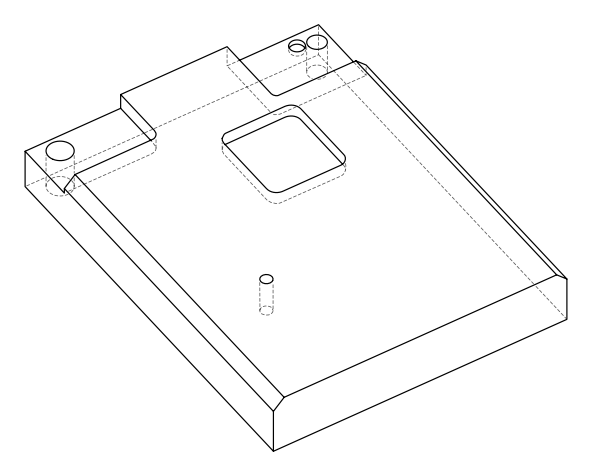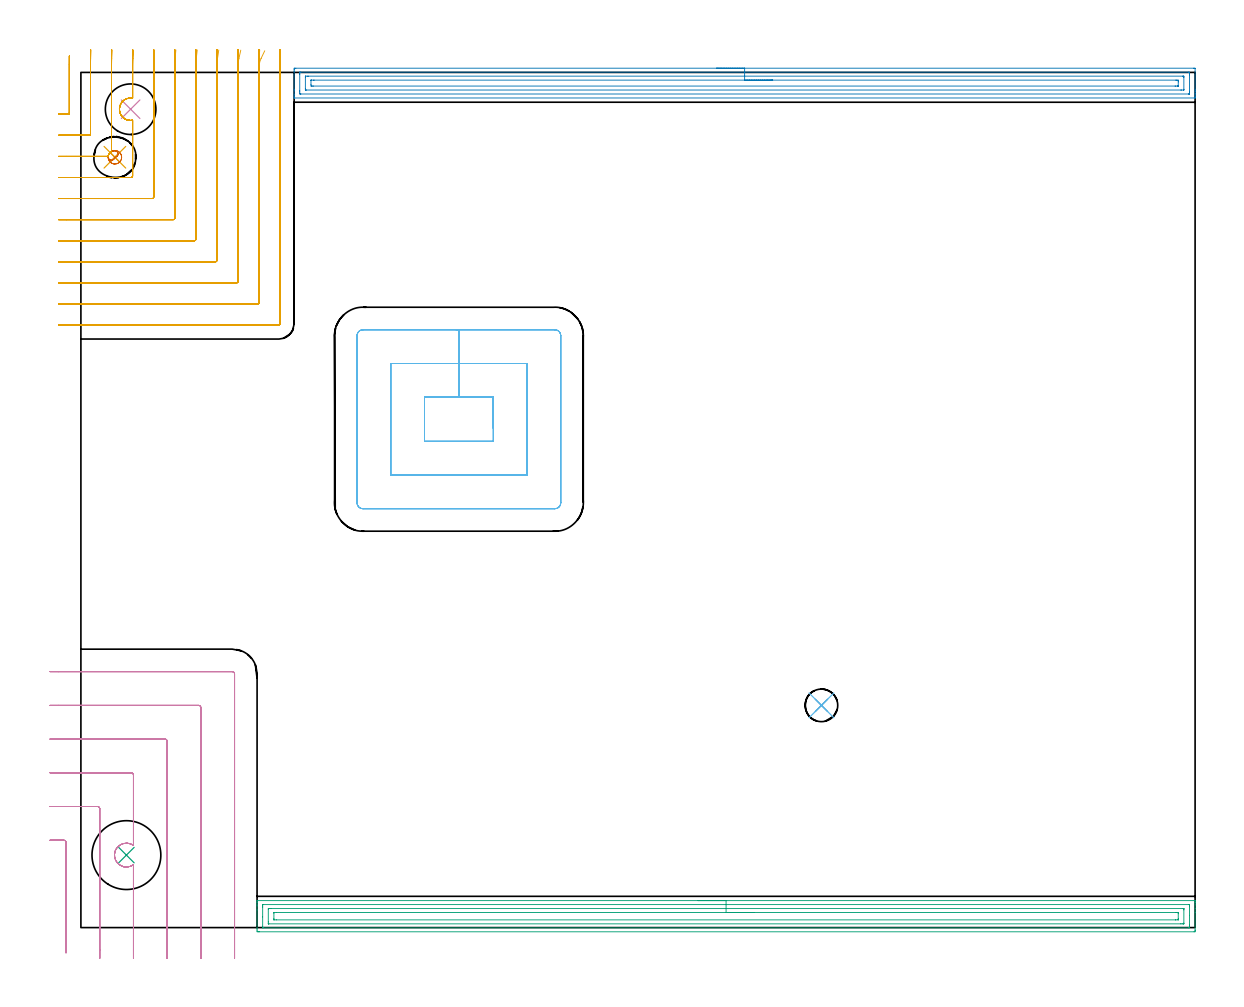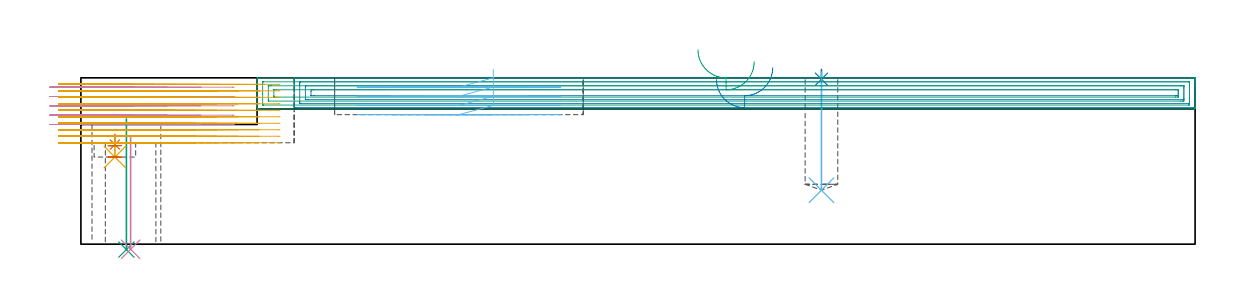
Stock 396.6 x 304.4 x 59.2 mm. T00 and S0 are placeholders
(PLAN: 12 operations, 9 tool changes, 59.4 min)
(1 SPOT_DRILL | STEP1POCKET | NXT0321_9005460120000 | 0.04 min | 2520 mm3)
(2 SPOT_DRILL_1 | STEP1POCKET_1 | NXT0321_9005460120000 | 0.03 min | 1 mm3)
(3 INDEXABLE_INSERT_DRILL_THROUGH_HOLE_FROM_SOLID | STEP1HOLE | NXT0302_020 | 0.19 min | 27880 mm3)
(4 INDEXABLE_INSERT_DRILL_THROUGH_HOLE_FROM_SOLID_1 | STEP1HOLE_1 | NXT0302_007 | 0.17 min | 15039 mm3)
(5 DRILL_BLIND_HOLE_INTO_CENTER | STEP1POCKET | NXT0301_128 | 0.03 min | 537 mm3)
(6 DRILL_BLIND_HOLE_INTO_CENTER_1 | STEP1POCKET_1 | NXT0301_087 | 0.17 min | 4064 mm3)
(7 MILL_ROUGH_BLIND_HOLE_CONTOUR | STEP1POCKET | NXT0201_013 | Spiral | 0.21 min | 1785 mm3)
(8 AREA_MILL | FG_CHAMFER_SURFACE | UGT0205_001 | 10.51 min | 18355 mm3)
(9 AREA_MILL_1 | FG_CHAMFER_SURFACE_1 | UGT0205_001 | 10.95 min | 20960 mm3)
(10 MILL_CORNER_NOTCH_RECTANGULAR | CORNER_NOTCH_RECTANGULAR | UGT0201_010 | Follow Part, ap 4, ae 75% | 7.26 min | 94669 mm3)
(11 MILL_CORNER_NOTCH_RECTANGULAR_1 | CORNER_NOTCH_RECTANGULAR_1 | NXT0201_013 | Follow Part, ap 2.5, ae 75% | 25.05 min | 156060 mm3)
(12 MILL_RECTANGULAR_POCKET | POCKET_RECTANGULAR_STRAIGHT | UGT0201_010 | Follow Part, ap 4, ae 75% | 4.81 min | 91279 mm3)
(TOOL NXT0321_9005460120000 | NC Spot Drill, 142deg, 12mm, Carbide, Uncoated | D12 PA142 FL30 Z2)
(TOOL NXT0302_020 | Index. Insert Drill 24.5mm [880-D2450L25-03] | D24.5 PA176 FL74 Z2)
(TOOL NXT0302_007 | Index. Insert Drill 18mm [880-D1800L25-05] | D18 PA176 FL90 Z2)
(TOOL NXT0301_128 | Carbide Drill 12mm [861.1-1200-036A1-GP GC34] | D12 PA150 FL37.4 Z2)
(TOOL NXT0301_087 | Carbide Drill 11.6mm [860.1-1160-058A1-MM 2214] | D11.6 PA140 FL72 Z2)
(TOOL NXT0201_013 | ENDMILL 10mm | D10 FL30 Z4)
(TOOL UGT0205_001 | Chamfer Mill 20 x 3 x 45 deg. | D20 FL50 Z2)
(TOOL UGT0201_010 | End Mill 16 mm | D16 FL22 Z2)
(OP 1 SPOT_DRILL)
G17 G21 G94 G90
T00 M6
G54
G17 G0 G90 X12.1 Y274.2 S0 M3
G43 Z69.2 H0
G94 G81 G98 Z35.463 F250. R39.1
G80
M5
M2
(OP 2 SPOT_DRILL_1)
G17 G21 G94 G90
T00 M6
G54
G17 G0 G90 X263.6 Y79.1 S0 M3
G43 Z69.2 H0
G94 G81 G98 Z58.701 F250. R62.2
G80
M5
M2
(OP 3 INDEXABLE_INSERT_DRILL_THROUGH_HOLE_FROM_SOLID)
G17 G21 G94 G90
T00 M6
G54
G17 G0 G90 X16.2 Y25.8 S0 M3
G43 Z69.2 H1
G94 G81 G98 Z-1.928 F250. R44.6
G80
M5
M2
(OP 4 INDEXABLE_INSERT_DRILL_THROUGH_HOLE_FROM_SOLID_1)
G17 G21 G94 G90
T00 M6
G54
G17 G0 G90 X17.7 Y291.3 S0 M3
G43 Z69.2 H1
G94 G81 G98 Z-1.814 F250. R38.1
G80
M5
M2
(OP 5 DRILL_BLIND_HOLE_INTO_CENTER)
G17 G21 G94 G90
T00 M6
G54
G17 G0 G90 X12.1 Y274.2 S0 M3
G43 Z69.2 H1
G94 G81 G98 Z31. F250. R38.1
G80
M5
M2
(OP 6 DRILL_BLIND_HOLE_INTO_CENTER_1)
G17 G21 G94 G90
T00 M6
G54
G17 G0 G90 X263.6 Y79.1 S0 M3
G43 Z69.2 H1
G94 G81 G98 Z19.2 F250. R61.2
G80
M5
M2
(OP 7 MILL_ROUGH_BLIND_HOLE_CONTOUR)
G17 G21 G94 G90
T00 M6
G54
G17 G0 G90 X12.1 Y274.2 S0 M3
G43 Z69.2 H0
Z35.05
G94 G3 X12.242 Y276.458 R1.133 F250.
X9.719 Y274.501 R2.258
X11.799 Y271.819 R2.4
X9.719 Y274.501 R-2.4
X10.759 Y273.16 R1.2
X12.1 Y274.2 R1.2
G0 Z31.
G3 X12.242 Y276.458 R1.133
X9.719 Y274.501 R2.258
X11.799 Y271.819 R2.4
X9.719 Y274.501 R-2.4
X10.759 Y273.16 R1.2
X12.1 Y274.2 R1.2
G0 Z69.2
M5
M2
(OP 8 AREA_MILL)
G17 G21 G94 G90
T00 M6
G54
G17 G0 G90 X226.25 Y305.9 S1061 M3
G43 Z69.2 H0
Z58.6
G94 G1 X226.288 Z57.728 F250.
X226.402 Z56.864
X226.591 Z56.012
X226.853 Z55.18
X227.187 Z54.374
X227.59 Z53.6
X228.058 Z52.864
X228.59 Z52.172
X229.179 Z51.529
X229.822 Z50.94
X230.514 Z50.409
X231.25 Z49.94
X232.024 Z49.537
X232.83 Z49.203
X233.662 Z48.941
X234.513 Z48.752
X235.378 Z48.638
X236.25 Z48.6
X395.995
X396.434 Y305.896 Z48.602
X396.59 Y305.892 Z48.606
X396.6 Y305.732 Z48.765
Y298.396 Z56.098
Y297.829 Z56.668
Y297.515 Z56.981
Y296.947 Z57.549
Y296.633 Z57.861
Y296.005 Z58.494
Y295.622 Z58.877
Y295.304 Z59.186
X396.593 Y295.302 Z59.188
X396.442 Y295.3 Z59.2
X76.057
X75.908 Y295.303 Z59.188
X75.905 Y295.304 Z59.187
X75.9 Y295.621 Z58.879
Y296.006 Z58.493
Y296.633 Z57.861
Y297.829 Z56.668
Y298.396 Z56.098
Y304.851 Z49.647
X75.904 Y305.448 Z49.049
X75.909 Y305.891 Z48.606
X76.052 Y305.896 Z48.602
X76.505 Y305.9 Z48.6
X236.25
Y304.486 Z50.014
X394.21 Y304.485 Z50.015
X394.293 Y304.484 Z50.016
X394.574 Y304.479 Z50.021
X394.59 Y304.388 Z50.112
X394.597 Y304.185 Z50.315
X394.599 Y303.685 Z50.815
X394.6 Y303.3 Z51.2
X394.599 Y297.515 Z56.985
X394.598 Y297.132 Z57.368
X394.59 Y296.745 Z57.755
X394.582 Y296.72 Z57.78
X394.564 Y296.719 Z57.781
X394.514 Y296.716 Z57.784
X394.413 Y296.715 Z57.785
X394.21 Y296.714 Z57.786
X78.29 Y296.715 Z57.785
X78.207 Y296.716 Z57.784
X77.926 Y296.721 Z57.779
X77.91 Y296.812 Z57.688
X77.903 Y297.015 Z57.485
X77.901 Y297.515 Z56.985
X77.9 Y297.9 Z56.6
X77.901 Y303.685 Z50.815
X77.902 Y304.068 Z50.432
X77.91 Y304.455 Z50.045
X77.918 Y304.48 Z50.02
X77.936 Y304.481 Z50.019
X77.986 Y304.484 Z50.016
X78.087 Y304.485 Z50.015
X78.29 Y304.486 Z50.014
X236.25
Y303.071 Z51.429
X392.154
X392.425 Y303.069 Z51.431
X392.515 Y303.068 Z51.432
X392.579 Y303.065 Z51.435
X392.59 Y302.976 Z51.524
X392.596 Y302.804 Z51.696
X392.599 Y302.632 Z51.868
Y298.396 Z56.104
X392.598 Y298.226 Z56.274
X392.591 Y298.167 Z56.333
X392.586 Y298.135 Z56.365
X392.56 Y298.134 Z56.366
X392.425 Y298.131 Z56.369
X391.804 Y298.129 Z56.371
X391.533 Y298.128 Z56.372
X80.345 Y298.129 Z56.371
X80.075 Y298.131 Z56.369
X79.985 Y298.132 Z56.368
X79.921 Y298.135 Z56.365
X79.91 Y298.224 Z56.276
X79.905 Y298.396 Z56.104
X79.901 Y298.568 Z55.932
Y302.804 Z51.696
X79.902 Y302.974 Z51.526
X79.909 Y303.033 Z51.467
X79.914 Y303.065 Z51.435
X79.94 Y303.066 Z51.434
X80.075 Y303.069 Z51.431
X80.696 Y303.071 Z51.429
X80.967
X236.25
Y301.657 Z52.843
X389.748
X390.017 Y301.656 Z52.844
X390.481 Y301.652 Z52.848
X390.586 Y301.65 Z52.85
X390.6 Y301.041 Z53.459
X390.599 Y299.633 Z54.867
X390.597 Y299.581 Z54.919
X390.593 Y299.556 Z54.944
X390.589 Y299.55 Z54.95
X390.579 Y299.548 Z54.952
X390.371 Y299.544 Z54.956
X389.748 Y299.543 Z54.957
X389.48
X82.752
X82.483 Y299.544 Z54.956
X82.019 Y299.548 Z54.952
X81.914 Y299.55 Z54.95
X81.9 Y300.159 Z54.341
X81.901 Y301.567 Z52.933
X81.903 Y301.619 Z52.881
X81.907 Y301.644 Z52.856
X81.911 Y301.65 Z52.85
X81.921 Y301.652 Z52.848
X82.129 Y301.656 Z52.844
X82.752 Y301.657 Z52.843
X83.02
X236.25
X237.122 Z52.881
X237.986 Z52.995
X238.838 Z53.183
X239.67 Z53.446
X240.476 Z53.78
X241.25 Z54.182
X241.986 Z54.651
X242.678 Z55.182
X243.321 Z55.772
X243.91 Z56.415
X244.441 Z57.107
X244.91 Z57.843
X245.313 Z58.617
X245.647 Z59.422
X245.909 Z60.255
X246.098 Z61.106
X246.212 Z61.971
X246.25 Z62.843
G0 Z69.2
M5
M2
(OP 9 AREA_MILL_1)
G17 G21 G94 G90
T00 M6
G54
G17 G0 G90 X219.65 Y9.6 S1061 M3
G43 Z69.2 H0
G94 G1 X219.688 Z68.328 F250.
X219.802 Z67.463
X219.991 Z66.612
X220.253 Z65.78
X220.587 Z64.974
X220.99 Z64.2
X221.459 Z63.464
X221.99 Z62.772
X222.579 Z62.129
X223.222 Z61.539
X223.914 Z61.008
X224.65 Z60.54
X225.424 Z60.137
X226.23 Z59.803
X227.062 Z59.541
X227.914 Z59.352
X228.778 Z59.238
X229.65 Z59.2
X396.417
X396.59 Y9.597 Z59.188
X396.594 Y9.527 Z59.119
X396.6 Y9.084 Z58.683
Y8.805 Z58.405
Y8.074 Z57.67
Y6.815 Z56.412
Y5.391 Z54.987
Y-0.869 Z48.729
X396.598 Y-1.135 Z48.463
X396.59 Y-1.492 Z48.106
X396.234 Y-1.5 Z48.099
X63.423 Z48.1
X63.33 Y-1.499 Z48.101
X62.707 Y-1.492 Z48.106
X62.703 Y-0.869 Z48.729
X62.7 Y-0.239 Z49.359
Y6.286 Z55.881
Y7.709 Z57.305
Y8.074 Z57.67
Y8.805 Z58.405
Y9.084 Z58.684
X62.706 Y9.527 Z59.119
X62.71 Y9.597 Z59.188
X62.883 Y9.6 Z59.2
X229.65
Y8.186 Z57.786
X394.293 Y8.185 Z57.785
X394.516 Y8.182 Z57.782
X394.575 Y8.179 Z57.779
X394.59 Y8.168 Z57.768
X394.596 Y8.134 Z57.734
X394.599 Y8.074 Z57.674
X394.6 Y7.656 Z57.256
Y4.288 Z53.888
Y0.92 Z50.52
X394.599 Y0.502 Z50.102
X394.593 Y0.026 Z49.626
X394.59 Y-0.072 Z49.528
X394.404 Y-0.081 Z49.519
X394.292 Y-0.085 Z49.515
X65.007
X64.784 Y-0.082 Z49.518
X64.725 Y-0.079 Z49.521
X64.71 Y-0.068 Z49.532
X64.704 Y-0.034 Z49.566
X64.701 Y0.026 Z49.626
X64.7 Y0.444 Z50.044
Y3.812 Z53.412
Y7.18 Z56.78
X64.701 Y7.598 Z57.198
X64.706 Y8.074 Z57.674
X64.71 Y8.172 Z57.772
X64.896 Y8.181 Z57.781
X65.008 Y8.185 Z57.785
X229.65 Y8.186 Z57.786
Y6.771 Z56.371
X392.393
X392.555 Y6.77 Z56.37
X392.582 Y6.768 Z56.368
X392.589 Y6.766 Z56.366
X392.593 Y6.74 Z56.34
X392.598 Y6.63 Z56.23
X392.6 Y6.492 Z56.092
Y6.286 Z55.886
X392.599 Y1.608 Z51.208
X392.593 Y1.401 Z51.001
X392.59 Y1.346 Z50.946
X392.572 Y1.335 Z50.935
X392.515 Y1.332 Z50.932
X392.393 Y1.33 Z50.93
X391.985 Y1.329 Z50.929
X391.499 Y1.328 Z50.928
X66.907 Y1.329 Z50.929
X66.745 Y1.33 Z50.93
X66.718 Y1.332 Z50.932
X66.711 Y1.334 Z50.934
X66.707 Y1.36 Z50.96
X66.702 Y1.47 Z51.07
X66.7 Y2.021 Z51.621
X66.701 Y6.492 Z56.092
X66.707 Y6.699 Z56.299
X66.71 Y6.754 Z56.354
X66.728 Y6.765 Z56.365
X66.786 Y6.768 Z56.368
X66.907 Y6.77 Z56.37
X67.315 Y6.771 Z56.371
X67.801
X229.65
Y5.357 Z54.957
X389.745
X390.572 Y5.352 Z54.952
X390.589 Y5.351 Z54.951
X390.593 Y5.33 Z54.93
X390.597 Y5.276 Z54.876
X390.599 Y5.165 Z54.765
X390.6 Y4.944 Z54.544
Y3.158 Z52.758
X390.599 Y2.936 Z52.536
X390.597 Y2.825 Z52.425
X390.593 Y2.77 Z52.37
X390.589 Y2.749 Z52.349
X390.566 Y2.747 Z52.347
X389.711 Y2.743 Z52.343
X389.677
X69.555
X68.728 Y2.748 Z52.348
X68.711 Y2.749 Z52.349
X68.707 Y2.77 Z52.37
X68.703 Y2.824 Z52.424
X68.701 Y2.935 Z52.535
X68.7 Y3.156 Z52.756
X68.701 Y5.164 Z54.764
X68.703 Y5.275 Z54.875
X68.707 Y5.33 Z54.93
X68.711 Y5.351 Z54.951
X68.734 Y5.353 Z54.953
X69.589 Y5.357 Z54.957
X69.623
X229.65
X230.522 Z54.995
X231.387 Z55.109
X232.238 Z55.298
X233.07 Z55.56
X233.876 Z55.894
X234.65 Z56.297
X235.386 Z56.766
X236.078 Z57.297
X236.721 Z57.886
X237.31 Z58.529
X237.842 Z59.221
X238.31 Z59.957
X238.713 Z60.731
X239.047 Z61.537
X239.309 Z62.369
X239.498 Z63.221
X239.612 Z64.086
X239.65 Z64.957
G0 Z69.2
M5
M2
(OP 10 MILL_CORNER_NOTCH_RECTANGULAR)
G17 G21 G94 G90
T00 M6
G54
G17 G0 G90 X-5.3 Y-8.992 S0 M3
G43 Z69.2 H0
Z55.88
G94 G1 Y-5.992 F250.
Y30.305 F500.
G3 X-6.095 Y31.1 R0.8
G1 X-8.
X-11. F250.
G0 Z69.2
X6.705 Y-11.
Z55.88
G1 X6.7 Y-8.
Y-7.914 F500.
Y42.305
G3 X5.905 Y43.1 R0.8
G1 X-8.
X-11. F250.
G0 Z69.2
X18.707 Y-11.
Z55.88
G1 X18.7 Y-8.
Y-7.914 F500.
Y22.368
G2 X15.224 Y21.668 R4.253
G1 X14.887 Y21.76
X14.71 Y21.823
G2 X12.185 Y27.178 R4.249
X12.471 Y27.827 R4.245
X13.315 Y28.913 R4.252
X16.322 Y30.044 R4.255
X18.7 Y29.228 R4.252
G1 Y42.305
Y54.305
G3 X17.905 Y55.1 R0.8
G1 X-8.
X-11. F250.
G0 Z69.2
X30.711 Y-11.
Z55.88
G1 X30.7 Y-8.
Y-7.914 F500.
Y66.305
G3 X29.905 Y67.1 R0.8
G1 X-8.
X-11. F250.
G0 Z69.2
X42.722 Y-11.
Z55.88
G1 X42.7 Y-8.
Y-7.914 F500.
Y78.304
G3 X41.904 Y79.1 R0.8
G1 X-8.
X-11. F250.
G0 Z69.2
X54.7 Y-10.914
Z55.88
G1 Y-7.914
Y90.304 F500.
G3 X53.904 Y91.1 R0.8
G1 X-8.
X-11. F250.
G0 Z69.2
X-5.3 Y-8.992
Z52.56
G1 Y-5.992
Y30.305 F500.
G3 X-6.095 Y31.1 R0.8
G1 X-8.
X-11. F250.
G0 Z69.2
X6.7 Y-11.
Z52.56
G1 Y-8.
Y42.305 F500.
G3 X5.905 Y43.1 R0.8
G1 X-8.
X-11. F250.
G0 Z69.2
X18.7 Y-11.
Z52.56
G1 Y-8.
Y22.368 F500.
G2 X15.224 Y21.668 R4.253
G1 X14.887 Y21.76
X14.71 Y21.823
G2 X12.176 Y27.152 R4.248
X12.471 Y27.827 R4.245
X13.315 Y28.913 R4.252
X16.322 Y30.044 R4.255
X18.7 Y29.228 R4.252
G1 Y42.305
Y54.305
G3 X17.905 Y55.1 R0.8
G1 X-8.
X-11. F250.
G0 Z69.2
X30.7 Y-11.
Z52.56
G1 Y-8.
Y66.305 F500.
G3 X29.905 Y67.1 R0.8
G1 X-8.
X-11. F250.
G0 Z69.2
X42.7 Y-11.
Z52.56
G1 Y-8.
Y78.304 F500.
G3 X41.904 Y79.1 R0.8
G1 X-8.
X-11. F250.
G0 Z69.2
X54.7 Y-11.
Z52.56
G1 Y-8.
Y90.304 F500.
G3 X53.904 Y91.1 R0.8
G1 X-8.
X-11. F250.
G0 Z69.2
X-5.3 Y-8.992
Z49.24
G1 Y-5.992
Y30.305 F500.
G3 X-6.095 Y31.1 R0.8
G1 X-8.
X-11. F250.
G0 Z69.2
X6.7 Y-11.
Z49.24
G1 Y-8.
Y42.305 F500.
G3 X5.905 Y43.1 R0.8
G1 X-8.
X-11. F250.
G0 Z69.2
X18.7 Y-11.
Z49.24
G1 Y-8.
Y22.368 F500.
G2 X15.224 Y21.668 R4.253
G1 X14.887 Y21.76
X14.71 Y21.823
G2 X12.224 Y27.286 R4.249
X12.47 Y27.827 R4.248
X12.662 Y28.144 R4.255
X16.322 Y30.044 R4.257
X18.7 Y29.228 R4.255
G1 Y42.305
Y54.305
G3 X17.905 Y55.1 R0.8
G1 X-8.
X-11. F250.
G0 Z69.2
X30.7 Y-11.
Z49.24
G1 Y-8.
Y66.305 F500.
G3 X29.905 Y67.1 R0.8
G1 X-8.
X-11. F250.
G0 Z69.2
X42.7 Y-11.
Z49.24
G1 Y-8.
Y78.304 F500.
G3 X41.904 Y79.1 R0.8
G1 X-8.
X-11. F250.
G0 Z69.2
X54.7 Y-11.
Z49.24
G1 Y-8.
Y90.304 F500.
G3 X53.904 Y91.1 R0.8
G1 X-8.
X-11. F250.
G0 Z69.2
X-5.3 Y-8.992
Z45.92
G1 Y-5.992
Y30.305 F500.
G3 X-6.095 Y31.1 R0.8
G1 X-8.
X-11. F250.
G0 Z69.2
X6.7 Y-11.
Z45.92
G1 Y-8.
Y42.305 F500.
G3 X5.905 Y43.1 R0.8
G1 X-8.
X-11. F250.
G0 Z69.2
X18.7 Y-11.
Z45.92
G1 Y-8.
Y22.368 F500.
G2 X15.224 Y21.668 R4.253
G1 X14.887 Y21.76
X14.71 Y21.823
G2 X12.185 Y27.179 R4.249
X12.471 Y27.827 R4.245
X13.027 Y28.618 R4.252
X16.322 Y30.044 R4.257
X18.438 Y29.405 R4.255
X18.7 Y29.228 R4.252
G1 Y42.305
Y54.305
G3 X17.905 Y55.1 R0.8
G1 X-8.
X-11. F250.
G0 Z69.2
X30.7 Y-11.
Z45.92
G1 Y-8.
Y66.305 F500.
G3 X29.905 Y67.1 R0.8
G1 X-8.
X-11. F250.
G0 Z69.2
X42.7 Y-11.
Z45.92
G1 Y-8.
Y78.304 F500.
G3 X41.904 Y79.1 R0.8
G1 X-8.
X-11. F250.
G0 Z69.2
X54.7 Y-11.
Z45.92
G1 Y-8.
Y90.304 F500.
G3 X53.904 Y91.1 R0.8
G1 X-8.
X-11. F250.
G0 Z69.2
X-5.3 Y-8.992
Z42.6
G1 Y-5.992
Y30.305 F500.
G3 X-6.095 Y31.1 R0.8
G1 X-8.
X-11. F250.
G0 Z69.2
X6.7 Y-11.
Z42.6
G1 Y-8.
Y42.305 F500.
G3 X5.905 Y43.1 R0.8
G1 X-8.
X-11. F250.
G0 Z69.2
X18.7 Y-11.
Z42.6
G1 Y-8.
Y22.368 F500.
G2 X15.224 Y21.668 R4.253
G1 X14.887 Y21.76
X14.71 Y21.823
G2 X12.163 Y27.113 R4.247
X12.471 Y27.827 R4.245
X13.315 Y28.912 R4.252
X16.322 Y30.044 R4.254
X18.7 Y29.228 R4.252
G1 Y42.305
Y54.305
G3 X17.905 Y55.1 R0.8
G1 X-8.
X-11. F250.
G0 Z69.2
X30.7 Y-11.
Z42.6
G1 Y-8.
Y66.305 F500.
G3 X29.905 Y67.1 R0.8
G1 X-8.
X-11. F250.
G0 Z69.2
X42.7 Y-11.
Z42.6
G1 Y-8.
Y78.304 F500.
G3 X41.904 Y79.1 R0.8
G1 X-8.
X-11. F250.
G0 Z69.2
X54.7 Y-11.
Z42.6
G1 Y-8.
Y90.304 F500.
G3 X53.904 Y91.1 R0.8
G1 X-8.
X-11. F250.
G0 Z69.2
M5
M2
(OP 11 MILL_CORNER_NOTCH_RECTANGULAR_1)
G17 G21 G94 G90
T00 M6
G54
G17 G0 G90 X-8. Y289.5 S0 M3
G43 Z69.2 H0
Z56.89
G94 G1 X-5. F250.
X-4.595 F500.
G3 X-4.1 Y289.995 R0.5
G1 Y306.146
G2 X-4.092 Y307.274 R75.
G1 X-4.046 Y310.274 F250.
G0 Z69.2
X-8. Y282.
Z56.89
G1 X-5.
X2.905 F500.
G3 X3.4 Y282.495 R0.5
G1 Y306.146
G2 X3.478 Y309.4 R67.5
G1 X3.623 Y312.397 F250.
G0 Z69.2
X-8. Y274.5
Z56.89
G1 X-5.
X9.718 F500.
X9.766 Y274.723
X9.876 Y275.099
X9.924 Y275.217
X10.321 Y275.822
X10.736 Y276.164
X10.9 Y276.272
Y282.495
Y306.146
G2 X10.988 Y309.4 R60.
G1 X11.151 Y312.396 F250.
G0 Z69.2
X-8. Y267.
Z56.89
G1 X-5.
X17.905 F500.
G3 X18.4 Y267.495 R0.5
G1 Y287.369
G2 X17.241 Y287.333 R4.001
X16.49 Y287.493 R4.001
X14.696 Y288.664 R4.073
X14.194 Y293.216 R4.023
G1 X14.258 Y293.33
G2 X18.4 Y295.232 R4.014
G1 Y306.146
G2 X18.501 Y309.4 R52.5
G1 X18.687 Y312.394 F250.
G0 Z69.2
X-8. Y259.5
Z56.89
G1 X-5.
X25.404 F500.
G3 X25.9 Y259.996 R0.5
G1 Y306.146
G2 X26.018 Y309.4 R45.
G1 X26.235 Y312.392 F250.
G0 Z69.2
X-8. Y252.
Z56.89
G1 X-5.
X32.904 F500.
G3 X33.4 Y252.496 R0.5
G1 Y306.146
G2 X33.541 Y309.4 R37.5
G1 X33.802 Y312.389 F250.
G0 Z69.2
X-8. Y244.5
Z56.89
G1 X-5.
X40.404 F500.
G3 X40.9 Y244.996 R0.5
G1 Y306.146
G2 X41.077 Y309.4 R30.
G1 X41.402 Y312.382 F250.
G0 Z69.2
X-8. Y237.
Z56.89
G1 X-5.
X47.904 F500.
G3 X48.4 Y237.496 R0.5
G1 Y306.146
G2 X48.637 Y309.4 R22.5
G1 X49.071 Y312.368 F250.
G0 Z69.2
X-8. Y229.5
Z56.89
G1 X-5.
X55.403 F500.
G3 X55.9 Y229.997 R0.5
G1 Y306.146
G2 X56.257 Y309.4 R15.
G1 X56.908 Y312.329 F250.
G0 Z69.2
X-8. Y222.
Z56.89
G1 X-5.
X62.903 F500.
G3 X63.4 Y222.497 R0.5
G1 Y306.146
G2 X64.143 Y309.4 R7.5
G1 X65.445 Y312.103 F250.
G0 Z69.2
X-8. Y214.5
Z56.89
G1 X-5.
X70.403 F500.
G3 X70.9 Y214.997 R0.5
G1 Y306.146
Y309.146 F250.
G0 Z69.2
X-8. Y289.5
Z54.58
G1 X-5.
X-4.595 F500.
G3 X-4.1 Y289.995 R0.5
G1 Y307.262
Y310.262 F250.
G0 Z69.2
X-8. Y282.
Z54.58
G1 X-5.
X2.905 F500.
G3 X3.4 Y282.495 R0.5
G1 Y308.814
G2 X3.403 Y309.4 R67.5
G1 X3.429 Y312.4 F250.
G0 Z69.2
X-8. Y274.5
Z54.58
G1 X-5.
X9.718 F500.
X9.766 Y274.723
X9.876 Y275.099
X9.924 Y275.217
X10.321 Y275.822
X10.736 Y276.164
X10.9 Y276.272
Y282.495
Y308.814
G2 X10.903 Y309.4 R60.
G1 X10.932 Y312.4 F250.
G0 Z69.2
X-8. Y267.
Z54.58
G1 X-5.
X17.905 F500.
G3 X18.4 Y267.495 R0.5
G1 Y287.369
G2 X16.49 Y287.493 R4.001
X14.696 Y288.664 R4.073
X14.258 Y293.33 R4.023
X18.4 Y295.232 R4.014
G1 Y308.814
G2 X18.403 Y309.4 R52.5
G1 X18.437 Y312.4 F250.
G0 Z69.2
X-8. Y259.5
Z54.58
G1 X-5.
X25.404 F500.
G3 X25.9 Y259.996 R0.5
G1 Y308.814
G2 X25.904 Y309.4 R45.
G1 X25.943 Y312.4 F250.
G0 Z69.2
X-8. Y252.
Z54.58
G1 X-5.
X32.904 F500.
G3 X33.4 Y252.496 R0.5
G1 Y308.814
G2 X33.405 Y309.4 R37.5
G1 X33.451 Y312.4 F250.
G0 Z69.2
X-8. Y244.5
Z54.58
G1 X-5.
X40.404 F500.
G3 X40.9 Y244.996 R0.5
G1 Y308.814
G2 X40.906 Y309.4 R30.
G1 X40.964 Y312.399 F250.
G0 Z69.2
X-8. Y237.
Z54.58
G1 X-5.
X47.904 F500.
G3 X48.4 Y237.496 R0.5
G1 Y308.814
G2 X48.408 Y309.4 R22.5
G1 X48.486 Y312.399 F250.
G0 Z69.2
X-8. Y229.5
Z54.58
G1 X-5.
X55.403 F500.
G3 X55.9 Y229.997 R0.5
G1 Y308.814
G2 X55.911 Y309.4 R15.
G1 X56.029 Y312.398 F250.
G0 Z69.2
X-8. Y222.
Z54.58
G1 X-5.
X62.903 F500.
G3 X63.4 Y222.497 R0.5
G1 Y308.814
G2 X63.423 Y309.4 R7.5
G1 X63.657 Y312.391 F250.
G0 Z69.2
X-8. Y214.5
Z54.58
G1 X-5.
X70.403 F500.
G3 X70.9 Y214.997 R0.5
G1 Y308.814
Y311.814 F250.
G0 Z69.2
X-8. Y289.5
Z52.27
G1 X-5.
X-4.595 F500.
G3 X-4.1 Y289.995 R0.5
G1 Y307.262
Y310.262 F250.
G0 Z69.2
X-8. Y282.
Z52.27
G1 X-5.
X2.905 F500.
G3 X3.4 Y282.495 R0.5
G1 Y309.4
Y312.4 F250.
G0 Z69.2
X-8. Y274.5
Z52.27
G1 X-5.
X9.718 F500.
X9.766 Y274.723
X9.876 Y275.099
X9.924 Y275.217
X10.321 Y275.822
X10.735 Y276.162
X10.9 Y276.271
Y309.4
Y312.4 F250.
G0 Z69.2
X-8. Y267.
Z52.27
G1 X-5.
X17.905 F500.
G3 X18.4 Y267.495 R0.5
G1 Y287.369
G2 X16.49 Y287.493 R4.002
X15.438 Y288.01 R4.073
X14.697 Y288.663 R4.072
X14.258 Y293.33 R4.024
X18.4 Y295.232 R4.014
G1 Y309.4
Y312.4 F250.
G0 Z69.2
X-8. Y259.5
Z52.27
G1 X-5.
X25.404 F500.
G3 X25.9 Y259.996 R0.5
G1 Y309.4
Y312.4 F250.
G0 Z69.2
X-8. Y252.
Z52.27
G1 X-5.
X32.904 F500.
G3 X33.4 Y252.496 R0.5
G1 Y309.4
Y312.4 F250.
G0 Z69.2
X-8. Y244.5
Z52.27
G1 X-5.
X40.404 F500.
G3 X40.9 Y244.996 R0.5
G1 Y309.4
Y312.4 F250.
G0 Z69.2
X-8. Y237.
Z52.27
G1 X-5.
X47.904 F500.
G3 X48.4 Y237.496 R0.5
G1 Y309.4
Y312.4 F250.
G0 Z69.2
X-8. Y229.5
Z52.27
G1 X-5.
X55.403 F500.
G3 X55.9 Y229.997 R0.5
G1 Y309.4
Y312.4 F250.
G0 Z69.2
X-8. Y222.
Z52.27
G1 X-5.
X62.903 F500.
G3 X63.4 Y222.497 R0.5
G1 Y309.4
Y312.4 F250.
G0 Z69.2
X-8. Y214.5
Z52.27
G1 X-5.
X70.403 F500.
G3 X70.9 Y214.997 R0.5
G1 Y309.4
Y312.4 F250.
G0 Z69.2
X-8. Y289.5
Z49.96
G1 X-5.
X-4.595 F500.
G3 X-4.1 Y289.995 R0.5
G1 Y307.262
Y310.262 F250.
G0 Z69.2
X-8. Y282.
Z49.96
G1 X-5.
X2.905 F500.
G3 X3.4 Y282.495 R0.5
G1 Y309.4
Y312.4 F250.
G0 Z69.2
X-8. Y274.5
Z49.96
G1 X-5.
X9.718 F500.
X9.766 Y274.723
X9.876 Y275.097
X9.926 Y275.219
X10.321 Y275.822
X10.735 Y276.162
X10.9 Y276.271
Y282.495
Y309.4
Y312.4 F250.
G0 Z69.2
X-8. Y267.
Z49.96
G1 X-5.
X17.905 F500.
G3 X18.4 Y267.495 R0.5
G1 Y287.373
G2 X17.006 Y287.367 R4.034
X16.705 Y287.432 R4.002
X15.439 Y288.009 R4.059
X14.697 Y288.663 R4.072
X14.258 Y293.33 R4.024
X18.4 Y295.232 R4.016
G1 Y309.4
Y312.4 F250.
G0 Z69.2
X-8. Y259.5
Z49.96
G1 X-5.
X25.404 F500.
G3 X25.9 Y259.996 R0.5
G1 Y309.4
Y312.4 F250.
G0 Z69.2
X-8. Y252.
Z49.96
G1 X-5.
X32.904 F500.
G3 X33.4 Y252.496 R0.5
G1 Y309.4
Y312.4 F250.
G0 Z69.2
X-8. Y244.5
Z49.96
G1 X-5.
X40.404 F500.
G3 X40.9 Y244.996 R0.5
G1 Y309.4
Y312.4 F250.
G0 Z69.2
X-8. Y237.
Z49.96
G1 X-5.
X47.904 F500.
G3 X48.4 Y237.496 R0.5
G1 Y309.4
Y312.4 F250.
G0 Z69.2
X-8. Y229.5
Z49.96
G1 X-5.
X55.403 F500.
G3 X55.9 Y229.997 R0.5
G1 Y309.4
Y312.4 F250.
G0 Z69.2
X-8. Y222.
Z49.96
G1 X-5.
X62.903 F500.
G3 X63.4 Y222.497 R0.5
G1 Y309.4
Y312.4 F250.
G0 Z69.2
X-8. Y214.5
Z49.96
G1 X-5.
X70.403 F500.
G3 X70.9 Y214.997 R0.5
G1 Y309.4
Y312.4 F250.
G0 Z69.2
X-8. Y289.5
Z47.65
G1 X-5.
X-4.595 F500.
G3 X-4.1 Y289.995 R0.5
G1 Y307.262
Y310.262 F250.
G0 Z69.2
X-8. Y282.
Z47.65
G1 X-5.
X2.905 F500.
G3 X3.4 Y282.495 R0.5
G1 Y309.4
Y312.4 F250.
G0 Z69.2
X-8. Y274.5
Z47.65
G1 X-5.
X9.718 F500.
X9.766 Y274.723
X9.876 Y275.097
X9.926 Y275.219
X10.321 Y275.822
X10.736 Y276.164
X10.9 Y276.272
Y282.495
Y309.4
Y312.4 F250.
G0 Z69.2
X-8. Y267.
Z47.65
G1 X-5.
X17.905 F500.
G3 X18.4 Y267.495 R0.5
G1 Y287.373
G2 X16.981 Y287.371 R4.034
X16.715 Y287.429 R4.001
X15.439 Y288.009 R4.059
X14.696 Y288.664 R4.073
X14.258 Y293.33 R4.023
X18.4 Y295.232 R4.016
G1 Y309.4
Y312.4 F250.
G0 Z69.2
X-8. Y259.5
Z47.65
G1 X-5.
X25.404 F500.
G3 X25.9 Y259.996 R0.5
G1 Y309.4
Y312.4 F250.
G0 Z69.2
X-8. Y252.
Z47.65
G1 X-5.
X32.904 F500.
G3 X33.4 Y252.496 R0.5
G1 Y309.4
Y312.4 F250.
G0 Z69.2
X-8. Y244.5
Z47.65
G1 X-5.
X40.404 F500.
G3 X40.9 Y244.996 R0.5
G1 Y309.4
Y312.4 F250.
G0 Z69.2
X-8. Y237.
Z47.65
G1 X-5.
X47.904 F500.
G3 X48.4 Y237.496 R0.5
G1 Y309.4
Y312.4 F250.
G0 Z69.2
X-8. Y229.5
Z47.65
G1 X-5.
X55.404 F500.
G3 X55.9 Y229.996 R0.5
G1 Y309.4
Y312.4 F250.
G0 Z69.2
X-8. Y222.
Z47.65
G1 X-5.
X62.903 F500.
G3 X63.4 Y222.497 R0.5
G1 Y309.4
Y312.4 F250.
G0 Z69.2
X-8. Y214.5
Z47.65
G1 X-5.
X70.403 F500.
G3 X70.9 Y214.997 R0.5
G1 Y309.4
Y312.4 F250.
G0 Z69.2
X-8. Y289.5
Z45.34
G1 X-5.
X-4.595 F500.
G3 X-4.1 Y289.995 R0.5
G1 Y307.262
Y310.262 F250.
G0 Z69.2
X-8. Y282.
Z45.34
G1 X-5.
X2.905 F500.
G3 X3.4 Y282.495 R0.5
G1 Y309.4
Y312.4 F250.
G0 Z69.2
X-8. Y274.5
Z45.34
G1 X-5.
X9.718 F500.
X9.766 Y274.723
X9.876 Y275.099
X9.924 Y275.217
X10.321 Y275.822
X10.736 Y276.164
X10.9 Y276.272
Y282.495
Y309.4
Y312.4 F250.
G0 Z69.2
X-8. Y267.
Z45.34
G1 X-5.
X17.905 F500.
G3 X18.4 Y267.495 R0.5
G1 Y287.369
G2 X16.49 Y287.493 R4.001
X14.696 Y288.664 R4.073
X14.258 Y293.33 R4.023
X18.4 Y295.232 R4.014
G1 Y309.4
Y312.4 F250.
G0 Z69.2
X-8. Y259.5
Z45.34
G1 X-5.
X25.404 F500.
G3 X25.9 Y259.996 R0.5
G1 Y309.4
Y312.4 F250.
G0 Z69.2
X-8. Y252.
Z45.34
G1 X-5.
X32.904 F500.
G3 X33.4 Y252.496 R0.5
G1 Y309.4
Y312.4 F250.
G0 Z69.2
X-8. Y244.5
Z45.34
G1 X-5.
X40.404 F500.
G3 X40.9 Y244.996 R0.5
G1 Y309.4
Y312.4 F250.
G0 Z69.2
X-8. Y237.
Z45.34
G1 X-5.
X47.904 F500.
G3 X48.4 Y237.496 R0.5
G1 Y309.4
Y312.4 F250.
G0 Z69.2
X-8. Y229.5
Z45.34
G1 X-5.
X55.404 F500.
G3 X55.9 Y229.996 R0.5
G1 Y309.4
Y312.4 F250.
G0 Z69.2
X-8. Y222.
Z45.34
G1 X-5.
X62.903 F500.
G3 X63.4 Y222.497 R0.5
G1 Y309.4
Y312.4 F250.
G0 Z69.2
X-8. Y214.5
Z45.34
G1 X-5.
X70.403 F500.
G3 X70.9 Y214.997 R0.5
G1 Y309.4
Y312.4 F250.
G0 Z69.2
X-8. Y289.5
Z43.03
G1 X-5.
X-4.595 F500.
G3 X-4.1 Y289.995 R0.5
G1 Y307.262
Y310.262 F250.
G0 Z69.2
X-8. Y282.
Z43.03
G1 X-5.
X2.905 F500.
G3 X3.4 Y282.495 R0.5
G1 Y309.4
Y312.4 F250.
G0 Z69.2
X-8. Y274.5
Z43.03
G1 X-5.
X9.718 F500.
X9.766 Y274.723
X9.876 Y275.099
X9.924 Y275.217
X10.321 Y275.822
X10.736 Y276.164
X10.9 Y276.272
Y282.495
Y309.4
Y312.4 F250.
G0 Z69.2
X-8. Y267.
Z43.03
G1 X-5.
X17.905 F500.
G3 X18.4 Y267.495 R0.5
G1 Y287.369
G2 X16.49 Y287.493 R4.001
X14.696 Y288.664 R4.073
X14.258 Y293.33 R4.023
X18.4 Y295.232 R4.014
G1 Y309.4
Y312.4 F250.
G0 Z69.2
X-8. Y259.5
Z43.03
G1 X-5.
X25.404 F500.
G3 X25.9 Y259.996 R0.5
G1 Y309.4
Y312.4 F250.
G0 Z69.2
X-8. Y252.
Z43.03
G1 X-5.
X32.904 F500.
G3 X33.4 Y252.496 R0.5
G1 Y309.4
Y312.4 F250.
G0 Z69.2
X-8. Y244.5
Z43.03
G1 X-5.
X40.404 F500.
G3 X40.9 Y244.996 R0.5
G1 Y309.4
Y312.4 F250.
G0 Z69.2
X-8. Y237.
Z43.03
G1 X-5.
X47.904 F500.
G3 X48.4 Y237.496 R0.5
G1 Y309.4
Y312.4 F250.
G0 Z69.2
X-8. Y229.5
Z43.03
G1 X-5.
X55.404 F500.
G3 X55.9 Y229.996 R0.5
G1 Y309.4
Y312.4 F250.
G0 Z69.2
X-8. Y222.
Z43.03
G1 X-5.
X62.903 F500.
G3 X63.4 Y222.497 R0.5
G1 Y309.4
Y312.4 F250.
G0 Z69.2
X-8. Y214.5
Z43.03
G1 X-5.
X70.403 F500.
G3 X70.9 Y214.997 R0.5
G1 Y309.4
Y312.4 F250.
G0 Z69.2
X-8. Y289.5
Z40.72
G1 X-5.
X-4.595 F500.
G3 X-4.1 Y289.995 R0.5
G1 Y307.262
Y310.262 F250.
G0 Z69.2
X-8. Y282.
Z40.72
G1 X-5.
X2.905 F500.
G3 X3.4 Y282.495 R0.5
G1 Y309.4
Y312.4 F250.
G0 Z69.2
X-8. Y274.5
Z40.72
G1 X-5.
X9.718 F500.
X9.766 Y274.723
X9.876 Y275.099
X9.924 Y275.217
X10.321 Y275.822
X10.736 Y276.164
X10.9 Y276.272
Y282.495
Y309.4
Y312.4 F250.
G0 Z69.2
X-8. Y267.
Z40.72
G1 X-5.
X17.905 F500.
G3 X18.4 Y267.495 R0.5
G1 Y287.369
G2 X16.49 Y287.493 R4.001
X15.439 Y288.009 R4.073
X14.697 Y288.663 R4.072
X14.258 Y293.33 R4.025
X18.4 Y295.232 R4.014
G1 Y309.4
Y312.4 F250.
G0 Z69.2
X-8. Y259.5
Z40.72
G1 X-5.
X25.404 F500.
G3 X25.9 Y259.996 R0.5
G1 Y309.4
Y312.4 F250.
G0 Z69.2
X-8. Y252.
Z40.72
G1 X-5.
X32.904 F500.
G3 X33.4 Y252.496 R0.5
G1 Y309.4
Y312.4 F250.
G0 Z69.2
X-8. Y244.5
Z40.72
G1 X-5.
X40.404 F500.
G3 X40.9 Y244.996 R0.5
G1 Y309.4
Y312.4 F250.
G0 Z69.2
X-8. Y237.
Z40.72
G1 X-5.
X47.904 F500.
G3 X48.4 Y237.496 R0.5
G1 Y309.4
Y312.4 F250.
G0 Z69.2
X-8. Y229.5
Z40.72
G1 X-5.
X55.403 F500.
G3 X55.9 Y229.997 R0.5
G1 Y309.4
Y312.4 F250.
G0 Z69.2
X-8. Y222.
Z40.72
G1 X-5.
X62.903 F500.
G3 X63.4 Y222.497 R0.5
G1 Y309.4
Y312.4 F250.
G0 Z69.2
X-8. Y214.5
Z40.72
G1 X-5.
X70.403 F500.
G3 X70.9 Y214.997 R0.5
G1 Y309.4
Y312.4 F250.
G0 Z69.2
X-8. Y289.5
Z38.41
G1 X-5.
X-4.595 F500.
G3 X-4.1 Y289.995 R0.5
G1 Y307.262
Y310.262 F250.
G0 Z69.2
X-8. Y282.
Z38.41
G1 X-5.
X2.905 F500.
G3 X3.4 Y282.495 R0.5
G1 Y309.4
Y312.4 F250.
G0 Z69.2
X-8. Y274.5
Z38.41
G1 X-5.
X9.718 F500.
X9.767 Y274.724
X9.877 Y275.101
X9.924 Y275.217
X10.322 Y275.822
X10.736 Y276.164
X10.9 Y276.272
Y282.495
Y309.4
Y312.4 F250.
G0 Z69.2
X-8. Y267.
Z38.41
G1 X-5.
X17.905 F500.
G3 X18.4 Y267.495 R0.5
G1 Y287.369
G2 X16.489 Y287.494 R4.001
X14.922 Y288.43 R4.074
X14.697 Y288.663 R4.072
X14.24 Y293.3 R4.025
G1 X14.258 Y293.33
G2 X16.226 Y295.009 R4.014
X16.903 Y295.211 R4.014
X18.4 Y295.232 R4.014
G1 Y309.4
Y312.4 F250.
G0 Z69.2
X-8. Y259.5
Z38.41
G1 X-5.
X25.404 F500.
G3 X25.9 Y259.996 R0.5
G1 Y309.4
Y312.4 F250.
G0 Z69.2
X-8. Y252.
Z38.41
G1 X-5.
X32.904 F500.
G3 X33.4 Y252.496 R0.5
G1 Y309.4
Y312.4 F250.
G0 Z69.2
X-8. Y244.5
Z38.41
G1 X-5.
X40.404 F500.
G3 X40.9 Y244.996 R0.5
G1 Y309.4
Y312.4 F250.
G0 Z69.2
X-8. Y237.
Z38.41
G1 X-5.
X47.904 F500.
G3 X48.4 Y237.496 R0.5
G1 Y309.4
Y312.4 F250.
G0 Z69.2
X-8. Y229.5
Z38.41
G1 X-5.
X55.403 F500.
G3 X55.9 Y229.997 R0.5
G1 Y309.4
Y312.4 F250.
G0 Z69.2
X-8. Y222.
Z38.41
G1 X-5.
X62.903 F500.
G3 X63.4 Y222.497 R0.5
G1 Y309.4
Y312.4 F250.
G0 Z69.2
X-8. Y214.5
Z38.41
G1 X-5.
X70.403 F500.
G3 X70.9 Y214.997 R0.5
G1 Y309.4
Y312.4 F250.
G0 Z69.2
X-8. Y289.5
Z36.1
G1 X-5.
X-4.595 F500.
G3 X-4.1 Y289.995 R0.5
G1 Y307.262
Y310.262 F250.
G0 Z69.2
X-8. Y282.
Z36.1
G1 X-5.
X2.905 F500.
G3 X3.4 Y282.495 R0.5
G1 Y309.4
Y312.4 F250.
G0 Z69.2
X-8. Y274.5
Z36.1
G1 X-5.
X9.718 F500.
X9.767 Y274.724
X9.877 Y275.101
X9.924 Y275.217
X10.322 Y275.822
X10.736 Y276.164
X10.9 Y276.272
Y282.495
Y309.4
Y312.4 F250.
G0 Z69.2
X-8. Y267.
Z36.1
G1 X-5.
X17.905 F500.
G3 X18.4 Y267.495 R0.5
G1 Y287.369
G2 X16.489 Y287.494 R4.001
X14.696 Y288.664 R4.074
X13.769 Y290.614 R4.023
X14.269 Y293.348 R4.023
X18.4 Y295.232 R4.016
G1 Y309.4
Y312.4 F250.
G0 Z69.2
X-8. Y259.5
Z36.1
G1 X-5.
X25.404 F500.
G3 X25.9 Y259.996 R0.5
G1 Y309.4
Y312.4 F250.
G0 Z69.2
X-8. Y252.
Z36.1
G1 X-5.
X32.904 F500.
G3 X33.4 Y252.496 R0.5
G1 Y309.4
Y312.4 F250.
G0 Z69.2
X-8. Y244.5
Z36.1
G1 X-5.
X40.404 F500.
G3 X40.9 Y244.996 R0.5
G1 Y309.4
Y312.4 F250.
G0 Z69.2
X-8. Y237.
Z36.1
G1 X-5.
X47.904 F500.
G3 X48.4 Y237.496 R0.5
G1 Y309.4
Y312.4 F250.
G0 Z69.2
X-8. Y229.5
Z36.1
G1 X-5.
X55.403 F500.
G3 X55.9 Y229.997 R0.5
G1 Y309.4
Y312.4 F250.
G0 Z69.2
X-8. Y222.
Z36.1
G1 X-5.
X62.903 F500.
G3 X63.4 Y222.497 R0.5
G1 Y309.4
Y312.4 F250.
G0 Z69.2
X-8. Y214.5
Z36.1
G1 X-5.
X70.403 F500.
G3 X70.9 Y214.997 R0.5
G1 Y309.4
Y312.4 F250.
G0 Z69.2
M5
M2
(OP 12 MILL_RECTANGULAR_POCKET)
G17 G21 G94 G90
T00 M6
G54
G17 G0 G90 X146.8 Y177.631 S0 M3
G43 Z69.2 H0
Z62.2
G94 G1 Y188.8 Z59.207 F250.
X134.55 Z55.925
X122.3 F500.
Y173.1
X146.8
Y188.8
X134.55
Y200.8
X110.3
Y161.1
X158.8
Y200.8
X134.55
Y212.8
X100.4
G3 X98.3 Y210.7 R2.1
G1 Y151.2
G3 X100.4 Y149.1 R2.1
G1 X168.7
G3 X170.8 Y151.2 R2.1
G1 Y210.7
G3 X168.7 Y212.8 R2.1
G1 X134.55
X133.55
G0 X146.8 Y177.631 Z58.925
G1 Y188.8 Z55.932 F250.
X134.55 Z52.65
X122.3 F500.
Y173.1
X146.8
Y188.8
X134.55
Y200.8
X110.3
Y161.1
X158.8
Y200.8
X134.55
Y212.8
X100.4
G3 X98.3 Y210.7 R2.1
G1 Y151.2
G3 X100.4 Y149.1 R2.1
G1 X168.7
G3 X170.8 Y151.2 R2.1
G1 Y210.7
G3 X168.7 Y212.8 R2.1
G1 X134.55
X133.55
G0 X146.8 Y177.631 Z55.65
G1 Y188.8 Z52.657 F250.
X134.55 Z49.375
X122.3 F500.
Y173.1
X146.8
Y188.8
X134.55
Y200.8
X110.3
Y161.1
X158.8
Y200.8
X134.55
Y212.8
X100.4
G3 X98.3 Y210.7 R2.1
G1 Y151.2
G3 X100.4 Y149.1 R2.1
G1 X168.7
G3 X170.8 Y151.2 R2.1
G1 Y210.7
G3 X168.7 Y212.8 R2.1
G1 X134.55
X133.55
G0 X146.8 Y177.631 Z52.375
G1 Y188.8 Z49.382 F250.
X134.55 Z46.1
X122.3 F500.
Y173.1
X146.8
Y188.8
X134.55
Y200.8
X110.3
Y161.1
X158.8
Y200.8
X134.55
Y212.8
X100.4
G3 X98.3 Y210.7 R2.1
G1 Y151.2
G3 X100.4 Y149.1 R2.1
G1 X168.7
G3 X170.8 Y151.2 R2.1
G1 Y210.7
G3 X168.7 Y212.8 R2.1
G1 X134.55
X133.55
G0 Z69.2
M5
M2
